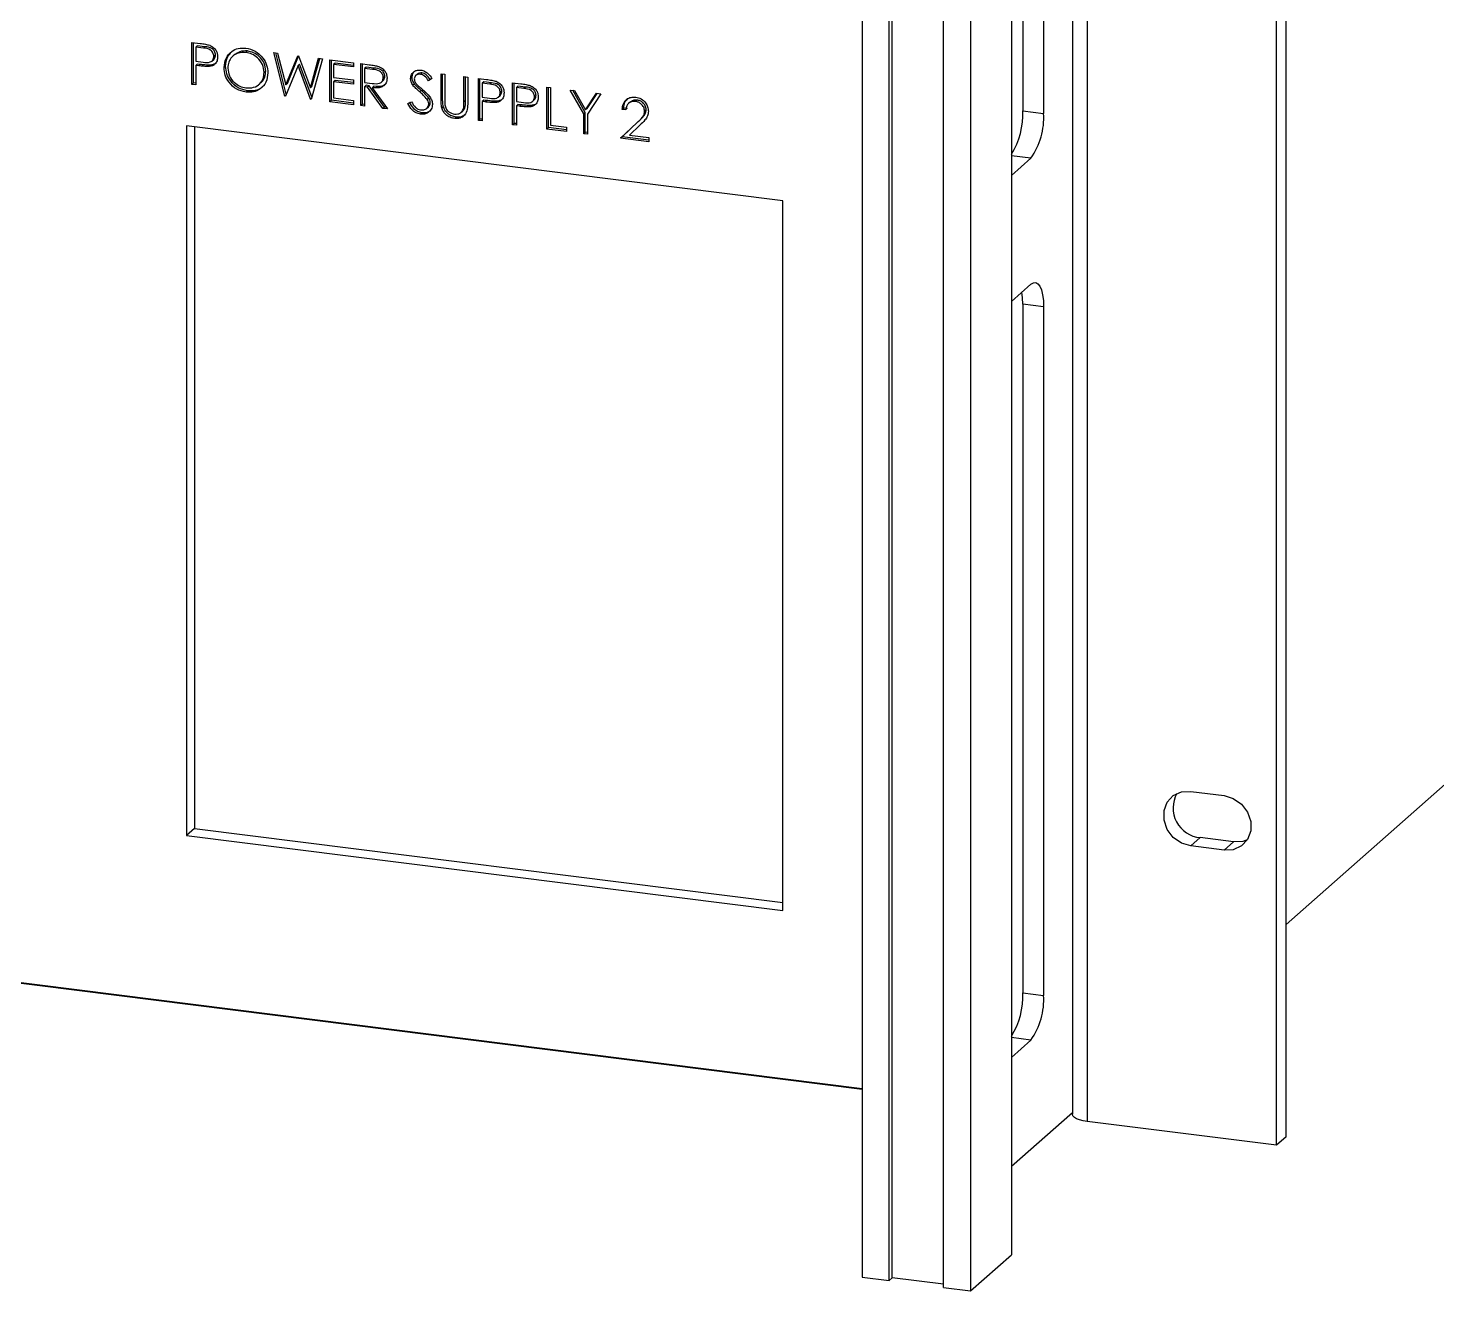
# Model space of a CAD drawing. Header units: millimetres. Extents: x 0 to 589, y 0 to 415.
# Drawn here: x 483.6 to 536.3, y 183.3 to 230.5 of the extents above; entities that cross this region are included whole.
import ezdxf

# ---------------------------------------------------------------- set-up
doc = ezdxf.new("R2010")
doc.units = ezdxf.units.MM

msp = doc.modelspace()

# ---------------------------------------------------------------- linework, layer by layer
at = {"color": 7, "linetype": 'Continuous', "lineweight": 25}
for p, q in [((522.6783, 259.3444), (522.6783, 189.8908)), ((523.2386, 259.0742), (523.2386, 189.6206)), ((530.3166, 188.7289), (530.3166, 258.1825)), ((530.6701, 189.0407), (530.6701, 258.4943)), ((520.3985, 254.0868), (520.3985, 184.6332)), ((514.813, 253.2463), (514.813, 183.7927)), ((515.8264, 183.6651), (515.8264, 253.1187)), ((515.9442, 183.769), (515.9442, 253.2226)), ((520.8234, 253.2044), (520.8234, 227.4343)), ((521.6029, 253.1062), (521.6029, 227.3361)), ((517.8531, 183.4097), (517.8531, 252.8633)), ((518.8665, 252.7356), (518.8665, 183.282)), ((489.7495, 229.9982), (490.0553, 229.9596)), ((489.7495, 228.4268), (489.7495, 229.9982)), ((489.8085, 228.4788), (489.8085, 229.9907)), ((489.9484, 229.8713), (489.8895, 229.8194)), ((489.8895, 229.8194), (489.8895, 229.2956)), ((490.1746, 229.7834), (489.8895, 229.8194)), ((490.2335, 229.8354), (489.9484, 229.8713)), ((490.2335, 229.8354), (490.1746, 229.7834)), ((489.8895, 229.2956), (490.1624, 229.2577)), ((490.487, 229.2948), (490.5607, 229.3597)), ((490.628, 229.5248), (490.569, 229.4728)), ((491.3442, 229.5402), (491.2705, 229.4752)), ((491.8241, 229.6753), (491.7652, 229.6233)), ((492.8076, 229.6129), (492.9522, 229.5947)), ((493.2224, 227.9893), (492.8076, 229.6129)), ((493.2751, 228.0655), (492.8822, 229.6035)), ((492.9522, 229.5947), (493.2574, 228.4038)), ((493.2574, 228.4038), (493.7111, 229.499)), ((493.3163, 228.4558), (493.739, 229.4761)), ((493.7111, 229.499), (493.7314, 229.4965)), ((493.7314, 229.4965), (494.1768, 228.2959)), ((494.1768, 228.2959), (494.4835, 229.4017)), ((494.6265, 229.3837), (494.2061, 227.8653)), ((494.2357, 228.3478), (494.5265, 229.3963)), ((494.4835, 229.4017), (494.6265, 229.3837)), ((494.9063, 229.3485), (495.7858, 229.2377)), ((494.9063, 227.7771), (494.9063, 229.3485)), ((494.9652, 227.8291), (494.9652, 229.341)), ((495.1052, 229.2216), (495.0462, 229.1697)), ((495.7858, 229.1359), (495.1052, 229.2216)), ((495.7858, 229.2377), (495.7858, 229.0765)), ((496.0656, 229.2024), (496.3776, 229.1631)), ((496.0656, 227.6311), (496.0656, 229.2024)), ((489.9484, 229.1864), (489.8895, 229.1344)), ((489.8895, 229.1344), (489.8895, 228.4092)), ((490.001, 229.1204), (489.8895, 229.1344)), ((490.0599, 229.1723), (489.9484, 229.1864)), ((490.0599, 229.1723), (490.001, 229.1204)), ((490.4568, 229.1481), (490.3979, 229.0962)), ((491.0077, 229.1064), (490.9488, 229.0545)), ((492.5068, 228.9254), (492.4479, 228.8735)), ((493.7171, 229.1288), (493.2424, 227.9868)), ((493.776, 229.1807), (493.7171, 229.1288)), ((494.1861, 227.8679), (493.7171, 229.1288)), ((494.2314, 227.9566), (493.776, 229.1807)), ((495.0462, 229.1697), (495.0462, 228.6862)), ((495.7858, 229.0765), (495.0462, 229.1697)), ((495.0462, 228.6862), (495.7858, 228.593)), ((496.1245, 227.683), (496.1245, 229.195)), ((496.2644, 229.0756), (496.2055, 229.0236)), ((496.2055, 229.0236), (496.2055, 228.4998)), ((496.4978, 228.9868), (496.2055, 229.0236)), ((496.5567, 229.0388), (496.2644, 229.0756)), ((496.5567, 229.0388), (496.4978, 228.9868)), ((496.964, 228.7287), (496.9051, 228.6767)), ((497.9834, 228.6938), (497.9244, 228.6418)), ((498.1842, 228.814), (498.1106, 228.749)), ((498.3519, 228.8529), (498.2929, 228.8009)), ((499.0637, 228.8247), (499.2036, 228.8071)), ((499.0637, 227.8756), (499.0637, 228.8247)), ((499.1226, 227.9276), (499.1226, 228.8173)), ((499.2036, 228.8071), (499.2036, 227.8656)), ((499.9232, 228.7164), (500.0631, 228.6988)), ((499.9232, 227.7749), (499.9232, 228.7164)), ((499.9821, 227.8269), (499.9821, 228.709)), ((500.0631, 228.6988), (500.0631, 227.7497)), ((489.8085, 228.4788), (489.7495, 228.4268)), ((489.8895, 228.4092), (489.7495, 228.4268)), ((489.8895, 228.4686), (489.8085, 228.4788)), ((491.8297, 228.1838), (491.7708, 228.1319)), ((492.2559, 228.4266), (492.3295, 228.4915)), ((493.3163, 228.4558), (493.2574, 228.4038)), ((494.2357, 228.3478), (494.1768, 228.2959)), ((495.1052, 228.577), (495.0462, 228.525)), ((495.0462, 228.525), (495.0462, 227.9207)), ((495.7858, 228.4318), (495.0462, 228.525)), ((495.7858, 228.4912), (495.1052, 228.577)), ((495.7858, 228.593), (495.7858, 228.4318)), ((496.2055, 228.4998), (496.491, 228.4617)), ((496.2644, 228.3906), (496.2055, 228.3387)), ((496.2055, 228.3387), (496.2055, 227.6134)), ((496.3192, 228.3244), (496.2055, 228.3387)), ((496.3781, 228.3763), (496.2644, 228.3906)), ((496.3781, 228.3763), (496.3192, 228.3244)), ((496.892, 227.527), (496.3192, 228.3244)), ((496.9509, 227.5789), (496.3781, 228.3763)), ((496.5511, 228.3545), (496.4922, 228.3026)), ((496.4922, 228.3026), (497.065, 227.5052)), ((496.8246, 228.5012), (496.8982, 228.5661)), ((498.0705, 228.4436), (498.0116, 228.3916)), ((498.326, 228.1976), (498.267, 228.1457)), ((498.7239, 228.6418), (498.5974, 228.5611)), ((498.6564, 228.6131), (498.5974, 228.5611)), ((498.7163, 228.6513), (498.6564, 228.6131)), ((500.4628, 228.6484), (500.7686, 228.6099)), ((500.4628, 227.0771), (500.4628, 228.6484)), ((500.5218, 227.129), (500.5218, 228.641)), ((500.6617, 228.5216), (500.6028, 228.4696)), ((500.6028, 228.4696), (500.6028, 227.9458)), ((500.8879, 228.4337), (500.6028, 228.4696)), ((500.9468, 228.4857), (500.6617, 228.5216)), ((500.9468, 228.4857), (500.8879, 228.4337)), ((501.3413, 228.175), (501.2823, 228.1231)), ((501.742, 228.4872), (502.0478, 228.4487)), ((501.742, 226.9159), (501.742, 228.4872)), ((501.801, 226.9679), (501.801, 228.4798)), ((501.9409, 228.3604), (501.882, 228.3085)), ((501.882, 228.3085), (501.882, 227.7847)), ((502.1671, 228.2725), (501.882, 228.3085)), ((502.226, 228.3245), (501.9409, 228.3604)), ((502.226, 228.3245), (502.1671, 228.2725)), ((503.0212, 228.3261), (503.1612, 228.3085)), ((503.0212, 226.7547), (503.0212, 228.3261)), ((503.0802, 226.8067), (503.0802, 228.3187)), ((503.1612, 228.3085), (503.1612, 226.8983)), ((503.9007, 228.2153), (504.0609, 228.1951)), ((504.4004, 227.3279), (503.9007, 228.2153)), ((504.4593, 227.3799), (503.9956, 228.2033)), ((504.0609, 228.1951), (504.4706, 227.4683)), ((493.2556, 228.0186), (493.2224, 227.9893)), ((493.2424, 227.9868), (493.2224, 227.9893)), ((494.2135, 227.892), (494.1861, 227.8679)), ((494.2061, 227.8653), (494.1861, 227.8679)), ((494.9652, 227.8291), (494.9063, 227.7771)), ((495.7858, 227.6663), (494.9063, 227.7771)), ((495.7858, 227.7257), (494.9652, 227.8291)), ((495.0462, 227.9207), (495.7858, 227.8275)), ((495.7858, 227.8275), (495.7858, 227.6663)), ((496.1245, 227.683), (496.0656, 227.6311)), ((496.2055, 227.6134), (496.0656, 227.6311)), ((496.2055, 227.6728), (496.1245, 227.683)), ((497.8245, 227.7126), (497.9563, 227.7756)), ((498.607, 227.9117), (498.5481, 227.8597)), ((498.6629, 227.7504), (498.604, 227.6984)), ((499.1226, 227.9276), (499.0637, 227.8756)), ((499.9821, 227.8269), (499.9232, 227.7749)), ((500.6028, 227.9458), (500.8757, 227.908)), ((500.6617, 227.8366), (500.6028, 227.7847)), ((500.6028, 227.7847), (500.6028, 227.0594)), ((500.7142, 227.7706), (500.6028, 227.7847)), ((500.7732, 227.8226), (500.6617, 227.8366)), ((500.7732, 227.8226), (500.7142, 227.7706)), ((501.1701, 227.7984), (501.1112, 227.7464)), ((501.2003, 227.945), (501.2739, 228.01)), ((501.882, 227.7847), (502.1549, 227.7468)), ((501.9409, 227.6755), (501.882, 227.6235)), ((501.882, 227.6235), (501.882, 226.8983)), ((501.9934, 227.6095), (501.882, 227.6235)), ((502.0524, 227.6614), (501.9409, 227.6755)), ((502.0524, 227.6614), (501.9934, 227.6095)), ((502.4493, 227.6372), (502.3904, 227.5853)), ((502.4795, 227.7839), (502.5531, 227.8488)), ((502.6205, 228.0139), (502.5615, 227.9619)), ((504.4706, 227.4683), (504.8798, 228.0919)), ((504.5296, 227.5203), (504.9027, 228.089)), ((505.04, 228.0717), (504.5403, 227.3103)), ((504.8798, 228.0919), (505.04, 228.0717)), ((506.1522, 227.776), (506.0785, 227.7111)), ((506.3996, 227.839), (506.3407, 227.787)), ((496.9509, 227.5789), (496.892, 227.527)), ((497.065, 227.5052), (496.892, 227.527)), ((497.0181, 227.5705), (496.9509, 227.5789)), ((498.3575, 227.3614), (498.2986, 227.3094)), ((498.524, 227.5261), (498.5977, 227.5911)), ((499.1504, 227.593), (499.0915, 227.541)), ((499.6376, 227.2001), (499.5787, 227.1482)), ((499.8093, 227.3741), (499.8829, 227.4391)), ((499.9662, 227.5849), (499.9073, 227.533)), ((500.5218, 227.129), (500.4628, 227.0771)), ((500.6028, 227.1188), (500.5218, 227.129)), ((504.4593, 227.3799), (504.4004, 227.3279)), ((504.4004, 226.581), (504.4004, 227.3279)), ((504.4593, 226.6329), (504.4593, 227.3799)), ((504.5296, 227.5203), (504.4706, 227.4683)), ((504.5403, 227.3103), (504.5403, 226.5634)), ((505.8984, 227.5395), (505.8395, 227.4875)), ((505.9794, 227.4699), (505.8395, 227.4875)), ((506.0383, 227.5219), (505.8984, 227.5395)), ((506.7379, 227.4778), (506.6789, 227.4258)), ((520.8234, 227.4343), (521.6029, 227.3361)), ((489.5497, 226.8806), (489.5497, 200.3249)), ((511.8437, 224.0719), (489.5497, 226.8806)), ((489.8443, 226.8435), (489.8443, 200.5847)), ((500.6028, 227.0594), (500.4628, 227.0771)), ((501.801, 226.9679), (501.742, 226.9159)), ((501.882, 226.8983), (501.742, 226.9159)), ((501.882, 226.9577), (501.801, 226.9679)), ((503.0802, 226.8067), (503.0212, 226.7547)), ((503.7608, 226.6616), (503.0212, 226.7547)), ((503.7608, 226.721), (503.0802, 226.8067)), ((503.1612, 226.8983), (503.7608, 226.8227)), ((503.7608, 226.8227), (503.7608, 226.6616)), ((504.4593, 226.6329), (504.4004, 226.581)), ((504.5403, 226.5634), (504.4004, 226.581)), ((504.5403, 226.6227), (504.4593, 226.6329)), ((505.7795, 226.4072), (506.3841, 226.9814)), ((505.8384, 226.4592), (506.4431, 227.0333)), ((506.5034, 226.8968), (506.1134, 226.5263)), ((506.4431, 227.0333), (506.3841, 226.9814)), ((505.8384, 226.4592), (505.7795, 226.4072)), ((506.8388, 226.2738), (505.7795, 226.4072)), ((506.8388, 226.3332), (505.8384, 226.4592)), ((506.1134, 226.5263), (506.8388, 226.4349)), ((506.8388, 226.4349), (506.8388, 226.2738)), ((521.1315, 225.6633), (520.3985, 225.7556)), ((521.1315, 225.6633), (520.3985, 225.0169)), ((511.8437, 197.5161), (511.8437, 224.0719)), ((560.9652, 223.7095), (530.6701, 196.9917)), ((520.3985, 220.3028), (521.1315, 220.9492)), ((521.6029, 220.1079), (520.8234, 220.2061)), ((520.8234, 220.2061), (520.8234, 194.436)), ((521.6029, 220.1079), (521.6029, 194.3378)), ((388.8367, 206.7281), (514.813, 190.8566)), ((389.2456, 206.6478), (514.813, 190.8278)), ((527.105, 201.9714), (528.3522, 201.8143)), ((489.8443, 200.5847), (489.5497, 200.3249)), ((489.5497, 200.3249), (511.8437, 197.5161)), ((489.8443, 200.5847), (511.8437, 197.813)), ((527.105, 199.9287), (527.4585, 200.2405)), ((528.7057, 200.0833), (527.4585, 200.2405)), ((528.3522, 199.7715), (527.105, 199.9287)), ((528.3522, 199.7715), (528.7057, 200.0833)), ((520.8234, 194.436), (521.6029, 194.3378)), ((521.1315, 192.665), (520.3985, 192.7573)), ((521.1315, 192.665), (520.3985, 192.0185)), ((522.6783, 189.9436), (520.3985, 187.933)), ((530.3166, 188.7289), (523.2386, 189.6206)), ((530.6701, 189.0407), (530.3166, 188.7289)), ((518.8665, 183.282), (520.3985, 184.6332)), ((514.813, 183.7927), (515.8264, 183.6651)), ((515.9442, 183.769), (515.8264, 183.6651)), ((517.8531, 183.5285), (515.9442, 183.769)), ((517.8531, 183.4097), (518.8665, 183.282))]:
    msp.add_line(p, q, dxfattribs=at)
at = {"color": 7, "linetype": 'Continuous', "lineweight": 25, "flags": 128}
for points in [[(521.1315, 220.9492), (521.2235, 221.0062), (521.3119, 221.0126), (521.3934, 220.9684), (521.4649, 220.875), (521.5235, 220.7362), (521.5671, 220.5573), (521.5939, 220.3452), (521.6029, 220.1079)], [(520.8234, 220.2061), (520.8144, 220.4434), (520.789, 220.6472)], [(527.105, 199.9287), (526.7584, 200.0339), (526.4536, 200.2497), (526.2274, 200.5499), (526.107, 200.8984), (526.107, 201.2531), (526.2274, 201.5713), (526.4536, 201.8145), (526.7584, 201.9535), (527.105, 201.9714)], [(528.3522, 201.8143), (528.6988, 201.709), (529.0036, 201.4933), (529.2298, 201.193), (529.3502, 200.8445), (529.3502, 200.4898), (529.2298, 200.1716), (529.0036, 199.9284), (528.6988, 199.7895), (528.3522, 199.7715)], [(529.2234, 200.1614), (529.0523, 200.1013), (528.7057, 200.0833)], [(523.2386, 189.6206), (523.0863, 189.6457), (522.9517, 189.6803), (522.8398, 189.7229), (522.7551, 189.772), (522.7007, 189.8256), (522.6788, 189.8818), (522.6783, 189.8908)]]:
    msp.add_lwpolyline(points, dxfattribs=at)
at = {"color": 7, "linetype": 'Continuous', "lineweight": 25}
for centre, radius, start, end in [((518.0461, 227.2919), 2.781, 327.76923, 2.93638), ((518.983, 227.1716), 2.6251, 324.93094, 3.59311), ((527.5614, 201.3507), 1.115, 150.88041, 264.70505), ((518.0461, 194.2935), 2.781, 327.76923, 2.93638), ((518.983, 194.1733), 2.6251, 324.93094, 3.59311)]:
    msp.add_arc(centre, radius, start, end, dxfattribs=at)
for points, knots in [([(490.0553, 229.9596), (490.1219, 229.9515), (490.2409, 229.9369), (490.3586, 229.9052), (490.4104, 229.8913)], [0, 0, 0, 0, 0.5603137, 1, 1, 1, 1]), ([(490.569, 229.4728), (490.562, 229.5188), (490.5513, 229.588), (490.4939, 229.6661), (490.3838, 229.7595), (490.2675, 229.7728), (490.1746, 229.7834)], [0, 0, 0, 0, 0.24896926, 0.37472913, 0.50038299, 1, 1, 1, 1]), ([(490.628, 229.5248), (490.6209, 229.5707), (490.6103, 229.64), (490.5528, 229.718), (490.4427, 229.8115), (490.3264, 229.8248), (490.2335, 229.8354)], [0, 0, 0, 0, 0.2489693, 0.3747291, 0.500383, 1, 1, 1, 1]), ([(490.4104, 229.8913), (490.4578, 229.8681), (490.5525, 229.8217), (490.6504, 229.7031), (490.7021, 229.5758), (490.7067, 229.4958), (490.7089, 229.4558)], [0, 0, 0, 0, 0.2797054, 0.5593809, 0.7795086, 1, 1, 1, 1]), ([(490.9488, 229.0545), (490.9632, 229.1739), (490.992, 229.4127), (491.2054, 229.662), (491.4747, 229.7926), (491.6638, 229.7878), (491.7583, 229.7854)], [0, 0, 0, 0, 0.279731, 0.5593268, 0.7796805, 1, 1, 1, 1]), ([(491.7583, 229.7854), (491.8805, 229.7571), (492.1247, 229.7005), (492.3979, 229.443), (492.5637, 229.1484), (492.5797, 228.9532), (492.5878, 228.8555)], [0, 0, 0, 0, 0.2797673, 0.5593585, 0.7795711, 1, 1, 1, 1]), ([(490.1624, 229.2577), (490.2574, 229.2454), (490.3763, 229.23), (490.4914, 229.2942), (490.5514, 229.3588), (490.562, 229.4273), (490.569, 229.4728)], [0, 0, 0, 0, 0.49972063, 0.62534981, 0.75108252, 1, 1, 1, 1]), ([(490.7089, 229.4558), (490.7052, 229.4044), (490.6978, 229.3019), (490.6197, 229.1857), (490.5135, 229.1177), (490.4365, 229.1033), (490.3979, 229.0962)], [0, 0, 0, 0, 0.2800989, 0.5593238, 0.7794579, 1, 1, 1, 1]), ([(490.6583, 229.2329), (490.6299, 229.2117), (490.5709, 229.1675), (490.4958, 229.1548), (490.4568, 229.1481)], [0, 0, 0, 0, 0.48045784, 1, 1, 1, 1]), ([(490.5527, 229.3538), (490.5668, 229.3675), (490.6123, 229.4113), (490.6216, 229.4785), (490.628, 229.5248)], [0, 0, 0, 0, 0.3118289, 1, 1, 1, 1]), ([(491.0077, 229.1064), (491.0197, 229.2283), (491.0413, 229.45), (491.1903, 229.5975), (491.2573, 229.6638)], [0, 0, 0, 0, 0.5499757, 1, 1, 1, 1]), ([(491.7652, 229.6233), (491.6667, 229.6229), (491.4699, 229.6219), (491.2447, 229.4753), (491.1099, 229.2696), (491.0958, 229.1149), (491.0887, 229.0375)], [0, 0, 0, 0, 0.2796271, 0.5593495, 0.7796302, 1, 1, 1, 1]), ([(491.8241, 229.6753), (491.724, 229.677), (491.5406, 229.6801), (491.4041, 229.5739), (491.3422, 229.5257)], [0, 0, 0, 0, 0.546165, 1, 1, 1, 1]), ([(492.4479, 228.8735), (492.4359, 228.9747), (492.4119, 229.1773), (492.2222, 229.4175), (491.9976, 229.571), (491.8426, 229.6059), (491.7652, 229.6233)], [0, 0, 0, 0, 0.27946805, 0.55887035, 0.77951584, 1, 1, 1, 1]), ([(492.5068, 228.9254), (492.4948, 229.0267), (492.4709, 229.2292), (492.2812, 229.4695), (492.0565, 229.6229), (491.9015, 229.6579), (491.8241, 229.6753)], [0, 0, 0, 0, 0.27946805, 0.55887035, 0.77951584, 1, 1, 1, 1]), ([(490.3979, 229.0962), (490.3241, 229.0961), (490.1923, 229.096), (490.0594, 229.1129), (490.001, 229.1204)], [0, 0, 0, 0, 0.5596942, 1, 1, 1, 1]), ([(490.4568, 229.1481), (490.383, 229.1481), (490.2512, 229.148), (490.1184, 229.1649), (490.0599, 229.1723)], [0, 0, 0, 0, 0.5596942, 1, 1, 1, 1]), ([(491.7708, 228.1319), (491.65, 228.1606), (491.4084, 228.218), (491.1396, 228.4739), (490.974, 228.7646), (490.9572, 228.9578), (490.9488, 229.0545)], [0, 0, 0, 0, 0.2796633, 0.5593539, 0.7796364, 1, 1, 1, 1]), ([(491.8297, 228.1838), (491.7089, 228.2125), (491.4673, 228.2699), (491.1985, 228.5259), (491.0329, 228.8165), (491.0161, 229.0098), (491.0077, 229.1064)], [0, 0, 0, 0, 0.2796633, 0.5593539, 0.7796364, 1, 1, 1, 1]), ([(491.0887, 229.0375), (491.1006, 228.9369), (491.1245, 228.7358), (491.3129, 228.4985), (491.5338, 228.342), (491.688, 228.3098), (491.7652, 228.2937)], [0, 0, 0, 0, 0.279416, 0.5590765, 0.779478, 1, 1, 1, 1]), ([(491.7652, 228.2937), (491.8642, 228.2926), (492.0621, 228.2904), (492.2915, 228.4336), (492.4264, 228.6406), (492.4407, 228.7959), (492.4479, 228.8735)], [0, 0, 0, 0, 0.2798297, 0.559389, 0.7796538, 1, 1, 1, 1]), ([(492.5878, 228.8555), (492.5741, 228.7353), (492.5466, 228.4949), (492.3246, 228.2526), (492.0558, 228.1204), (491.8658, 228.1281), (491.7708, 228.1319)], [0, 0, 0, 0, 0.2796304, 0.5593429, 0.7795972, 1, 1, 1, 1]), ([(492.3174, 228.4923), (492.3289, 228.4988), (492.4044, 228.5413), (492.4818, 228.6977), (492.4985, 228.8495), (492.5068, 228.9254)], [0, 0, 0, 0, 0.0824868, 0.5411587, 1, 1, 1, 1]), ([(496.3776, 229.1631), (496.4438, 229.155), (496.562, 229.1405), (496.6793, 229.1104), (496.7308, 229.0972)], [0, 0, 0, 0, 0.5602397, 1, 1, 1, 1]), ([(496.491, 228.4617), (496.5867, 228.4499), (496.7065, 228.4352), (496.8248, 228.497), (496.8867, 228.5614), (496.8977, 228.6307), (496.9051, 228.6767)], [0, 0, 0, 0, 0.49982713, 0.62549782, 0.75120789, 1, 1, 1, 1]), ([(496.9051, 228.6767), (496.9034, 228.7), (496.9, 228.7464), (496.869, 228.8131), (496.8251, 228.8718), (496.7095, 228.9632), (496.5919, 228.9763), (496.4978, 228.9868)], [0, 0, 0, 0, 0.1253074, 0.250617, 0.3759543, 0.5012806, 1, 1, 1, 1]), ([(496.964, 228.7287), (496.9623, 228.7519), (496.9589, 228.7984), (496.9279, 228.865), (496.8841, 228.9238), (496.7685, 229.0152), (496.6508, 229.0283), (496.5567, 229.0388)], [0, 0, 0, 0, 0.1253074, 0.250617, 0.3759543, 0.5012806, 1, 1, 1, 1]), ([(496.7308, 229.0972), (496.7797, 229.0747), (496.8775, 229.0297), (496.9804, 228.9108), (497.0372, 228.7817), (497.0424, 228.6998), (497.045, 228.6588)], [0, 0, 0, 0, 0.2797971, 0.5594998, 0.7796265, 1, 1, 1, 1]), ([(496.8898, 228.5607), (496.903, 228.5731), (496.9483, 228.6155), (496.9575, 228.6818), (496.964, 228.7287)], [0, 0, 0, 0, 0.2921232, 1, 1, 1, 1]), ([(497.9244, 228.6418), (497.9312, 228.6967), (497.9447, 228.8066), (498.0512, 228.9143), (498.1785, 228.9653), (498.2652, 228.9618), (498.3086, 228.9601)], [0, 0, 0, 0, 0.2795526, 0.5587984, 0.7793777, 1, 1, 1, 1]), ([(497.9834, 228.6938), (497.9886, 228.7502), (497.9974, 228.8461), (498.065, 228.9053), (498.0928, 228.9297)], [0, 0, 0, 0, 0.588862, 1, 1, 1, 1]), ([(498.0705, 228.4436), (498.043, 228.4878), (497.9939, 228.5668), (497.9866, 228.655), (497.9834, 228.6938)], [0, 0, 0, 0, 0.5598405, 1, 1, 1, 1]), ([(498.2929, 228.8009), (498.2613, 228.8025), (498.1981, 228.8055), (498.1219, 228.7661), (498.072, 228.7051), (498.0669, 228.6556), (498.0643, 228.6308)], [0, 0, 0, 0, 0.2802743, 0.5599314, 0.7799201, 1, 1, 1, 1]), ([(498.3519, 228.8529), (498.3209, 228.8539), (498.259, 228.8558), (498.1965, 228.8326), (498.1781, 228.8079), (498.1774, 228.807)], [0, 0, 0, 0, 0.4912794, 0.9814771, 1, 1, 1, 1]), ([(498.5974, 228.5611), (498.5534, 228.6236), (498.492, 228.7107), (498.3766, 228.784), (498.3208, 228.7953), (498.2929, 228.8009)], [0, 0, 0, 0, 0.5598185, 0.7798479, 1, 1, 1, 1]), ([(498.3086, 228.9601), (498.3566, 228.9493), (498.4526, 228.9278), (498.6028, 228.8164), (498.678, 228.7081), (498.7239, 228.6418)], [0, 0, 0, 0, 0.27974992, 0.55950117, 1, 1, 1, 1]), ([(498.6564, 228.6131), (498.6123, 228.6756), (498.5509, 228.7627), (498.4355, 228.8359), (498.3798, 228.8472), (498.3519, 228.8529)], [0, 0, 0, 0, 0.5598185, 0.7798479, 1, 1, 1, 1]), ([(492.3973, 228.3581), (492.383, 228.3401), (492.3135, 228.252), (492.11, 228.1766), (491.9231, 228.1814), (491.8297, 228.1838)], [0, 0, 0, 0, 0.1138472, 0.5567744, 1, 1, 1, 1]), ([(497.045, 228.6588), (497.0409, 228.6096), (497.0327, 228.5113), (496.9556, 228.389), (496.7799, 228.2791), (496.6108, 228.2929), (496.4922, 228.3026)], [0, 0, 0, 0, 0.18712025, 0.37397889, 0.56091118, 1, 1, 1, 1]), ([(496.9895, 228.4374), (496.9575, 228.4138), (496.8368, 228.3247), (496.6721, 228.3419), (496.5511, 228.3545)], [0, 0, 0, 0, 0.2652979, 1, 1, 1, 1]), ([(498.0116, 228.3916), (497.9841, 228.4358), (497.935, 228.5148), (497.9277, 228.603), (497.9244, 228.6418)], [0, 0, 0, 0, 0.5598405, 1, 1, 1, 1]), ([(498.267, 228.1457), (498.2162, 228.1883), (498.1255, 228.2643), (498.0464, 228.3527), (498.0116, 228.3916)], [0, 0, 0, 0, 0.5604127, 1, 1, 1, 1]), ([(498.0643, 228.6308), (498.0662, 228.6086), (498.0698, 228.5643), (498.1036, 228.4878), (498.143, 228.4425), (498.1671, 228.4148)], [0, 0, 0, 0, 0.2799464, 0.5597741, 1, 1, 1, 1]), ([(498.326, 228.1976), (498.2751, 228.2403), (498.1844, 228.3163), (498.1053, 228.4047), (498.0705, 228.4436)], [0, 0, 0, 0, 0.5604127, 1, 1, 1, 1]), ([(498.1671, 228.4148), (498.2055, 228.3799), (498.2742, 228.3175), (498.3453, 228.2581), (498.3766, 228.232)], [0, 0, 0, 0, 0.55990578, 1, 1, 1, 1]), ([(498.607, 227.9117), (498.559, 227.9695), (498.4731, 228.0729), (498.371, 228.1595), (498.326, 228.1976)], [0, 0, 0, 0, 0.5594958, 1, 1, 1, 1]), ([(498.3766, 228.232), (498.4744, 228.1467), (498.6105, 228.0279), (498.7264, 227.8242), (498.7381, 227.7271), (498.7439, 227.6786)], [0, 0, 0, 0, 0.5601154, 0.7802838, 1, 1, 1, 1]), ([(500.7686, 228.6099), (500.8352, 228.6017), (500.9542, 228.5871), (501.0719, 228.5555), (501.1237, 228.5415)], [0, 0, 0, 0, 0.5603137, 1, 1, 1, 1]), ([(501.2823, 228.1231), (501.2753, 228.169), (501.2646, 228.2382), (501.2072, 228.3163), (501.0971, 228.4098), (500.9808, 228.4231), (500.8879, 228.4337)], [0, 0, 0, 0, 0.2489693, 0.3747291, 0.500383, 1, 1, 1, 1]), ([(501.3413, 228.175), (501.3342, 228.221), (501.3235, 228.2902), (501.2661, 228.3683), (501.156, 228.4617), (501.0397, 228.475), (500.9468, 228.4857)], [0, 0, 0, 0, 0.2489693, 0.3747291, 0.500383, 1, 1, 1, 1]), ([(501.1237, 228.5415), (501.171, 228.5183), (501.2658, 228.472), (501.3637, 228.3533), (501.4154, 228.2261), (501.4199, 228.1461), (501.4222, 228.1061)], [0, 0, 0, 0, 0.2797054, 0.5593809, 0.7795086, 1, 1, 1, 1]), ([(501.2659, 228.0041), (501.2801, 228.0178), (501.3255, 228.0616), (501.3349, 228.1288), (501.3413, 228.175)], [0, 0, 0, 0, 0.3118289, 1, 1, 1, 1]), ([(502.0478, 228.4487), (502.1144, 228.4405), (502.2334, 228.4259), (502.3511, 228.3943), (502.4029, 228.3804)], [0, 0, 0, 0, 0.5603137, 1, 1, 1, 1]), ([(502.5615, 227.9619), (502.5545, 228.0079), (502.5438, 228.0771), (502.4864, 228.1551), (502.3763, 228.2486), (502.26, 228.2619), (502.1671, 228.2725)], [0, 0, 0, 0, 0.2489693, 0.3747291, 0.500383, 1, 1, 1, 1]), ([(502.6205, 228.0139), (502.6134, 228.0598), (502.6027, 228.129), (502.5453, 228.2071), (502.4352, 228.3006), (502.3189, 228.3139), (502.226, 228.3245)], [0, 0, 0, 0, 0.2489693, 0.3747291, 0.500383, 1, 1, 1, 1]), ([(502.4029, 228.3804), (502.4502, 228.3572), (502.545, 228.3108), (502.6429, 228.1922), (502.6946, 228.0649), (502.6991, 227.9849), (502.7014, 227.9449)], [0, 0, 0, 0, 0.2797054, 0.5593809, 0.7795086, 1, 1, 1, 1]), ([(498.2986, 227.3094), (498.2409, 227.3225), (498.1255, 227.3487), (497.9479, 227.4895), (497.8713, 227.628), (497.8245, 227.7126)], [0, 0, 0, 0, 0.2798798, 0.5596658, 1, 1, 1, 1]), ([(498.3575, 227.3614), (498.2998, 227.3745), (498.1845, 227.4007), (498.0068, 227.5415), (497.9302, 227.6799), (497.8834, 227.7646)], [0, 0, 0, 0, 0.2798798, 0.5596658, 1, 1, 1, 1]), ([(497.9563, 227.7756), (498.0026, 227.698), (498.0672, 227.5898), (498.1993, 227.4935), (498.2655, 227.4782), (498.2986, 227.4706)], [0, 0, 0, 0, 0.5593206, 0.7797817, 1, 1, 1, 1]), ([(498.5481, 227.8597), (498.5001, 227.9176), (498.4142, 228.021), (498.312, 228.1075), (498.267, 228.1457)], [0, 0, 0, 0, 0.5594958, 1, 1, 1, 1]), ([(498.2986, 227.4706), (498.3405, 227.4696), (498.4242, 227.4675), (498.5266, 227.5181), (498.5917, 227.6004), (498.5999, 227.6658), (498.604, 227.6984)], [0, 0, 0, 0, 0.2802764, 0.5601478, 0.7801531, 1, 1, 1, 1]), ([(498.7439, 227.6786), (498.7352, 227.6154), (498.7178, 227.4889), (498.5931, 227.3677), (498.4491, 227.3027), (498.3488, 227.3072), (498.2986, 227.3094)], [0, 0, 0, 0, 0.2791829, 0.5590851, 0.779446, 1, 1, 1, 1]), ([(498.604, 227.6984), (498.6002, 227.7302), (498.5933, 227.7871), (498.5619, 227.8375), (498.5481, 227.8597)], [0, 0, 0, 0, 0.5589902, 1, 1, 1, 1]), ([(498.5896, 227.5852), (498.6101, 227.6073), (498.652, 227.6526), (498.6592, 227.7173), (498.6629, 227.7504)], [0, 0, 0, 0, 0.4882219, 1, 1, 1, 1]), ([(498.6629, 227.7504), (498.6591, 227.7822), (498.6522, 227.8391), (498.6209, 227.8894), (498.607, 227.9117)], [0, 0, 0, 0, 0.5589902, 1, 1, 1, 1]), ([(499.0915, 227.541), (499.0815, 227.6036), (499.0637, 227.7156), (499.0637, 227.8267), (499.0637, 227.8756)], [0, 0, 0, 0, 0.5594986, 1, 1, 1, 1]), ([(499.1504, 227.593), (499.1405, 227.6556), (499.1226, 227.7676), (499.1226, 227.8787), (499.1226, 227.9276)], [0, 0, 0, 0, 0.5594986, 1, 1, 1, 1]), ([(499.2036, 227.8656), (499.2035, 227.8265), (499.2033, 227.7568), (499.2079, 227.6866), (499.2099, 227.6558)], [0, 0, 0, 0, 0.5601244, 1, 1, 1, 1]), ([(499.2099, 227.6558), (499.2198, 227.6065), (499.2396, 227.5081), (499.3732, 227.3677), (499.4959, 227.3321), (499.5709, 227.3103)], [0, 0, 0, 0, 0.2810568, 0.5608207, 1, 1, 1, 1]), ([(500.0631, 227.7497), (500.0618, 227.6623), (500.0592, 227.4886), (499.965, 227.2684), (499.7836, 227.1445), (499.647, 227.1469), (499.5787, 227.1482)], [0, 0, 0, 0, 0.2816547, 0.5601107, 0.7800798, 1, 1, 1, 1]), ([(499.9073, 227.533), (499.9132, 227.5776), (499.9237, 227.6572), (499.9233, 227.7389), (499.9232, 227.7749)], [0, 0, 0, 0, 0.5596244, 1, 1, 1, 1]), ([(499.9662, 227.5849), (499.9721, 227.6295), (499.9826, 227.7092), (499.9823, 227.7909), (499.9821, 227.8269)], [0, 0, 0, 0, 0.5596244, 1, 1, 1, 1]), ([(501.1112, 227.7464), (501.0374, 227.7464), (500.9056, 227.7463), (500.7727, 227.7632), (500.7142, 227.7706)], [0, 0, 0, 0, 0.55969422, 1, 1, 1, 1]), ([(501.1701, 227.7984), (501.0963, 227.7983), (500.9645, 227.7982), (500.8317, 227.8151), (500.7732, 227.8226)], [0, 0, 0, 0, 0.5596942, 1, 1, 1, 1]), ([(500.8757, 227.908), (500.9707, 227.8957), (501.0896, 227.8803), (501.2047, 227.9444), (501.2646, 228.009), (501.2753, 228.0775), (501.2823, 228.1231)], [0, 0, 0, 0, 0.4997206, 0.6253498, 0.7510825, 1, 1, 1, 1]), ([(501.4222, 228.1061), (501.4185, 228.0547), (501.4111, 227.9521), (501.333, 227.8359), (501.2268, 227.7679), (501.1497, 227.7536), (501.1112, 227.7464)], [0, 0, 0, 0, 0.2800989, 0.5593238, 0.7794579, 1, 1, 1, 1]), ([(501.3716, 227.8831), (501.3432, 227.8619), (501.2842, 227.8178), (501.2091, 227.805), (501.1701, 227.7984)], [0, 0, 0, 0, 0.48045784, 1, 1, 1, 1]), ([(502.4493, 227.6372), (502.3755, 227.6372), (502.2437, 227.6371), (502.1109, 227.654), (502.0524, 227.6614)], [0, 0, 0, 0, 0.5596942, 1, 1, 1, 1]), ([(502.1549, 227.7468), (502.2499, 227.7345), (502.3688, 227.7191), (502.4839, 227.7832), (502.5438, 227.8479), (502.5545, 227.9164), (502.5615, 227.9619)], [0, 0, 0, 0, 0.4997206, 0.6253498, 0.7510825, 1, 1, 1, 1]), ([(502.7014, 227.9449), (502.6977, 227.8935), (502.6903, 227.791), (502.6122, 227.6748), (502.506, 227.6068), (502.4289, 227.5924), (502.3904, 227.5853)], [0, 0, 0, 0, 0.2800989, 0.5593238, 0.7794579, 1, 1, 1, 1]), ([(502.6508, 227.722), (502.6224, 227.7008), (502.5634, 227.6566), (502.4883, 227.6439), (502.4493, 227.6372)], [0, 0, 0, 0, 0.48045784, 1, 1, 1, 1]), ([(502.5451, 227.8429), (502.5593, 227.8566), (502.6047, 227.9004), (502.614, 227.9676), (502.6205, 228.0139)], [0, 0, 0, 0, 0.3118289, 1, 1, 1, 1]), ([(505.8395, 227.4875), (505.8486, 227.5628), (505.8667, 227.7131), (505.9997, 227.8709), (506.169, 227.9544), (506.2882, 227.9496), (506.3479, 227.9473)], [0, 0, 0, 0, 0.2800291, 0.5595146, 0.7796675, 1, 1, 1, 1]), ([(505.8984, 227.5395), (505.906, 227.6162), (505.92, 227.7574), (506.0144, 227.8519), (506.0575, 227.895)], [0, 0, 0, 0, 0.54375162, 1, 1, 1, 1]), ([(506.3407, 227.787), (506.2875, 227.7882), (506.1811, 227.7907), (506.0608, 227.7078), (505.996, 227.593), (505.9849, 227.511), (505.9794, 227.4699)], [0, 0, 0, 0, 0.2796987, 0.5588466, 0.7791762, 1, 1, 1, 1]), ([(506.3996, 227.839), (506.3452, 227.8416), (506.2488, 227.8464), (506.1792, 227.7889), (506.1488, 227.7638)], [0, 0, 0, 0, 0.56436498, 1, 1, 1, 1]), ([(506.6789, 227.4258), (506.6724, 227.4752), (506.6593, 227.5742), (506.5641, 227.689), (506.4545, 227.7639), (506.3787, 227.7793), (506.3407, 227.787)], [0, 0, 0, 0, 0.27912577, 0.55897835, 0.77935005, 1, 1, 1, 1]), ([(506.3479, 227.9473), (506.4174, 227.932), (506.5563, 227.9014), (506.7107, 227.754), (506.8041, 227.5869), (506.814, 227.4762), (506.8189, 227.4208)], [0, 0, 0, 0, 0.2798903, 0.5592237, 0.7795824, 1, 1, 1, 1]), ([(506.7379, 227.4778), (506.7313, 227.5272), (506.7182, 227.6261), (506.623, 227.741), (506.5134, 227.8159), (506.4376, 227.8313), (506.3996, 227.839)], [0, 0, 0, 0, 0.2791258, 0.5589784, 0.77935, 1, 1, 1, 1]), ([(498.6741, 227.4609), (498.6621, 227.4468), (498.6196, 227.3967), (498.506, 227.3566), (498.407, 227.3598), (498.3575, 227.3614)], [0, 0, 0, 0, 0.16396437, 0.58179922, 1, 1, 1, 1]), ([(499.5787, 227.1482), (499.5195, 227.1597), (499.4012, 227.1827), (499.2521, 227.2796), (499.1427, 227.4033), (499.1086, 227.4951), (499.0915, 227.541)], [0, 0, 0, 0, 0.2802208, 0.5599142, 0.7799519, 1, 1, 1, 1]), ([(499.6376, 227.2001), (499.5784, 227.2117), (499.4601, 227.2347), (499.311, 227.3316), (499.2016, 227.4552), (499.1675, 227.5471), (499.1504, 227.593)], [0, 0, 0, 0, 0.2802208, 0.5599142, 0.7799519, 1, 1, 1, 1]), ([(499.5709, 227.3103), (499.6139, 227.3096), (499.6998, 227.308), (499.8038, 227.3614), (499.8747, 227.4399), (499.8964, 227.5019), (499.9073, 227.533)], [0, 0, 0, 0, 0.2797867, 0.5593768, 0.7795688, 1, 1, 1, 1]), ([(499.964, 227.2998), (499.9237, 227.2666), (499.8327, 227.1919), (499.7074, 227.1972), (499.6376, 227.2001)], [0, 0, 0, 0, 0.4438881, 1, 1, 1, 1]), ([(499.8741, 227.4339), (499.8938, 227.4532), (499.9364, 227.495), (499.9558, 227.5535), (499.9662, 227.5849)], [0, 0, 0, 0, 0.46158666, 1, 1, 1, 1]), ([(502.3904, 227.5853), (502.3166, 227.5852), (502.1848, 227.5851), (502.0519, 227.602), (501.9934, 227.6095)], [0, 0, 0, 0, 0.55969422, 1, 1, 1, 1]), ([(506.3841, 226.9814), (506.4589, 227.0496), (506.5631, 227.1445), (506.6664, 227.2991), (506.6748, 227.3836), (506.6789, 227.4258)], [0, 0, 0, 0, 0.5607172, 0.7805321, 1, 1, 1, 1]), ([(506.4431, 227.0333), (506.5179, 227.1015), (506.622, 227.1964), (506.7253, 227.3511), (506.7337, 227.4356), (506.7379, 227.4778)], [0, 0, 0, 0, 0.5607172, 0.7805321, 1, 1, 1, 1]), ([(506.8189, 227.4208), (506.8125, 227.3593), (506.7998, 227.2361), (506.6752, 227.0634), (506.5686, 226.96), (506.5034, 226.8968)], [0, 0, 0, 0, 0.2792879, 0.5591538, 1, 1, 1, 1])]:
    msp.add_open_spline(points, degree=3, knots=knots, dxfattribs=at)

doc.saveas('drawing.dxf')
